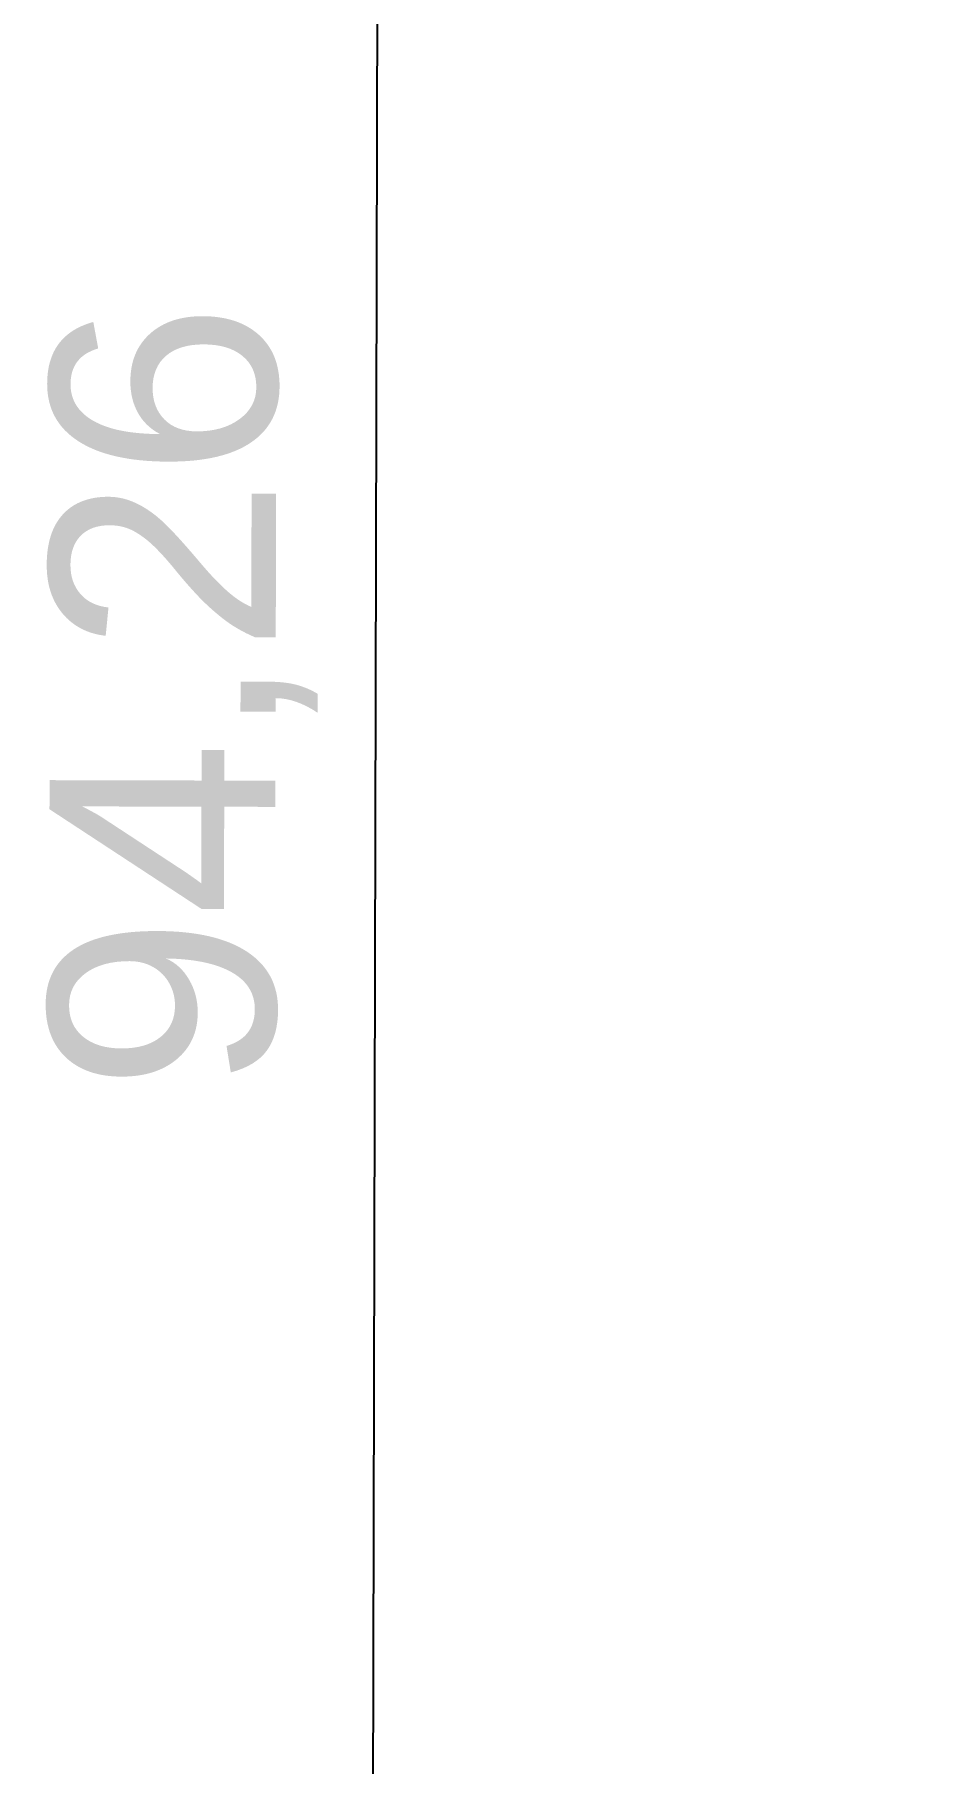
# Model space of a CAD drawing. Header units: millimetres. Extents: x 2258 to 5600, y 711 to 2563.
# Drawn here: x 4275.96 to 4285.96, y 2384.99 to 2404.14 of the extents above; entities that cross this region are included whole.
import ezdxf

# ---------------------------------------------------------------- set-up
doc = ezdxf.new("R2010")
doc.units = ezdxf.units.MM
doc.styles.get("Standard").update_dxf_attribs({"font": 'arial.ttf'})
doc.dimstyles.new('ISO-25', dxfattribs={"dimtxt": 2.5, "dimasz": 2.5, "dimexe": 1.25, "dimexo": 0.625, "dimtad": 1, "dimtxsty": 'Standard', "dimcen": 2.5, "dimadec": 0, "dimazin": 0, "dimtfac": 1, "dimtmove": 0, "dimatfit": 3, "dimfxl": 1, "dimarcsym": 0})

# ---------------------------------------------------------------- blocks, each defined once
blk = doc.blocks.new('*D214')
at = {"color": 0, "lineweight": -2, "transparency": 16777216}
for p, q in [((4293.505, 2443.895), (4278.597, 2443.931)), ((4279.626, 2352.166), (4279.841, 2441.428)), ((4293.278, 2349.633), (4278.37, 2349.669))]:
    blk.add_line(p, q, dxfattribs=at)
at = {"color": 0, "transparency": 16777216}
for points in [[(4279.424, 2441.429), (4280.258, 2441.427), (4279.847, 2443.928)], [(4279.21, 2352.167), (4280.043, 2352.165), (4279.62, 2349.666)]]:
    blk.add_solid(points, dxfattribs=at)
at = {"layer": 'Defpoints', "color": 0, "transparency": 16777216}
for p in [(4279.847, 2443.928), (4294.13, 2443.894), (4293.903, 2349.632)]:
    blk.add_point(p, dxfattribs=at)
at = {"color": 0, "transparency": 16777216, "insert": (4277.606, 2396.802), "char_height": 2.5, "attachment_point": 5, "rotation": 89.8623}
blk.add_mtext('94,26', dxfattribs=at)

msp = doc.modelspace()

# ---------------------------------------------------------------- dimensions: what is measured, and where the dimension line sits
dim = msp.add_aligned_dim(p1=(4293.903, 2349.632), p2=(4294.13, 2443.894), distance=14.283, dimstyle='ISO-25')
dim.commit()
dim.dimension.update_dxf_attribs({"geometry": '*D214', "text_midpoint": (4277.606, 2396.802)})

doc.saveas('drawing.dxf')
